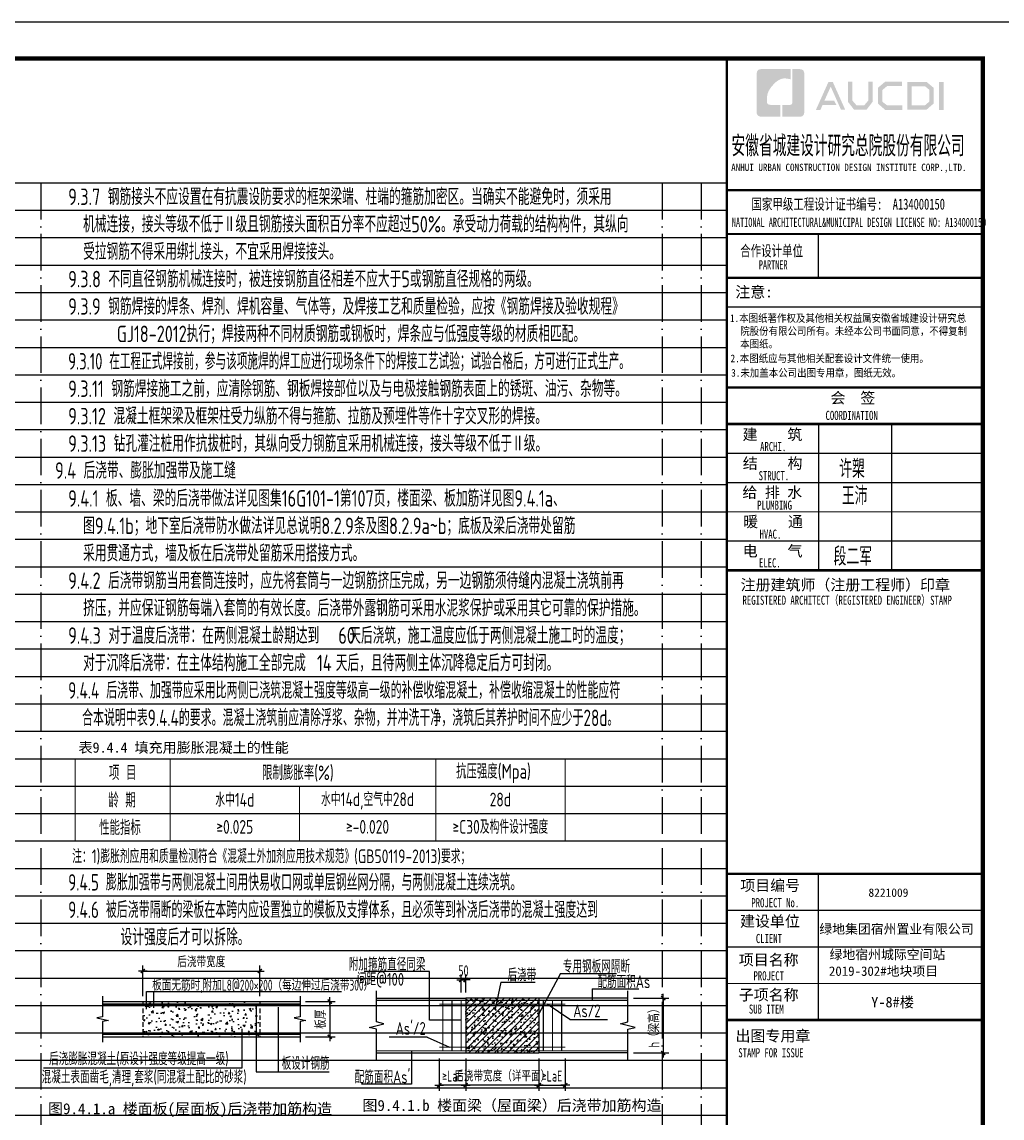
# Model space of a CAD drawing. Extents: x -668857 to 154266, y -275694 to 291306.
# Drawn here: x -582073 to -555255, y 196203 to 226182 of the extents above; entities that cross this region are included whole.
import ezdxf
from ezdxf.enums import TextEntityAlignment as Align

# ---------------------------------------------------------------- set-up
doc = ezdxf.new("R2010")
doc.units = 0
doc.header["$LTSCALE"] = 1000
for name, pattern in [('D1', [14, 10, -2, 0, -2]), ('DASHED', [0.75, 0.5, -0.25]), ('HIDDEN2', [0.1875, 0.125, -0.0625])]:
    doc.linetypes.add(name, pattern=pattern)
doc.layers.get('0').update_dxf_attribs({"linetype": 'CONTINUOUS'})
doc.layers.get('DEFPOINTS').update_dxf_attribs({"linetype": 'CONTINUOUS'})
for name, color, linetype in [('C-SHET-TTLB', 11, 'CONTINUOUS'), ('PUB_TITLE', 4, 'CONTINUOUS'), ('S-DETL-DIM', 151, 'CONTINUOUS'), ('S-DETL-HATCH', 253, 'CONTINUOUS'), ('S-DETL-LINE1', 2, 'CONTINUOUS'), ('S-DETL-RBAR', 1, 'CONTINUOUS'), ('S-DETL-TEXT', 7, 'CONTINUOUS'), ('图签文字', 4, 'CONTINUOUS'), ('水平筋标注', 7, 'CONTINUOUS')]:
    doc.layers.add(name, color=color, linetype=linetype)
for name, color, linetype, lineweight in [('S-1-TEXT', 7, 'CONTINUOUS', 18), ('S-1-修改', 23, 'CONTINUOUS', 18), ('图框', 9, 'CONTINUOUS', 18), ('图签', 147, 'CONTINUOUS', 18)]:
    doc.layers.add(name, color=color, linetype=linetype, lineweight=lineweight)
doc.styles.add('HT', font='simhei.ttf')
doc.styles.add('TS', font='tssdeng.shx', dxfattribs={"width": 0.7, "bigfont": 'tssdchn.shx'})
doc.styles.add('TSSD_Label', font='Tssdeng.shx', dxfattribs={"width": 0.7, "bigfont": 'hztxt.shx'})
doc.styles.add('宋体', font='', dxfattribs={"height": 50})
doc.styles.add('建筑图签-1', font='simhei.ttf', dxfattribs={"width": 0.7})
doc.styles.add('建筑图签-2', font='TXT.shx', dxfattribs={"width": 0.5, "bigfont": 'HZTXT.shx'})
doc.styles.add('黑体', font='simhei.ttf')
doc.styles.get('宋体').set_extended_font_data('SimSun')
doc.dimstyles.new('DIM25', dxfattribs={"dimtxt": 300, "dimasz": 0.8, "dimexe": 150, "dimexo": 150, "dimgap": 100, "dimtad": 1, "dimdec": 0, "dimlfac": 0.25, "dimrnd": 1, "dimzin": 0, "dimdsep": 46, "dimtxsty": 'TS', "dimblk": '_DIMX', "dimcen": 0, "dimclrd": 256, "dimclre": 256, "dimclrt": 43, "dimadec": 1, "dimazin": 0, "dimtfac": 1, "dimtdec": 0, "dimtix": 1, "dimtmove": 2, "dimatfit": 3, "dimldrblk": 'ARCHTICK', "dimfxl": 0, "dimtolj": 1, "dimtzin": 1, "dimarcsym": 0})

# ---------------------------------------------------------------- blocks, each defined once
blk = doc.blocks.new('_DIMX')
blk.add_line((-150, 0), (150, 0))
at = {"const_width": 50}
blk.add_lwpolyline([(-70, -70), (70, 70)], dxfattribs=at)
blk = doc.blocks.new('*D245')
at = {"layer": 'DEFPOINTS', "color": 0}
for p in [(-575564.0138677512, 200224.4636773379), (-578764.0138677512, 199386.3561810208), (-575564.0138677512, 199386.3561810143)]:
    blk.add_point(p, dxfattribs=at)
at = {"layer": 'S-DETL-DIM', "lineweight": -2}
for p, q in [((-578764.0138677512, 199536.3561810208), (-578764.0138677512, 200374.4636773379)), ((-575564.0138677512, 199536.3561810143), (-575564.0138677512, 200374.4636773379)), ((-578763.2138677512, 200224.4636773379), (-575564.8138677513, 200224.4636773379))]:
    blk.add_line(p, q, dxfattribs=at)
at = {"layer": 'S-DETL-DIM', "lineweight": -2, "xscale": 0.8, "yscale": 0.8, "zscale": 0.8, "rotation": 180}
blk.add_blockref('_DIMX', (-578764.0138677512, 200224.4636773379), dxfattribs=at)
at = {"layer": 'S-DETL-DIM', "lineweight": -2, "xscale": 0.8, "yscale": 0.8, "zscale": 0.8}
blk.add_blockref('_DIMX', (-575564.0138677512, 200224.4636773379), dxfattribs=at)
at = {"layer": 'S-DETL-DIM', "color": 43, "insert": (-577164.0138677512, 200474.4636773379), "char_height": 300, "attachment_point": 5, "style": 'TS'}
blk.add_mtext('\\A1;后浇带宽度', dxfattribs=at)
blk = doc.blocks.new('_ArchTick')
at = {"color": 0, "linetype": 'ByBlock', "const_width": 0.15}
blk.add_lwpolyline([(-0.5, -0.5), (0.5, 0.5)], dxfattribs=at)
blk = doc.blocks.new('*D246')
at = {"layer": 'DEFPOINTS', "color": 0}
for p in [(-574464.0138677531, 199386.3561810208), (-574464.013867754, 198426.3561810208), (-573650.311892306, 198426.3561810208)]:
    blk.add_point(p, dxfattribs=at)
at = {"layer": 'S-DETL-DIM', "lineweight": -2}
for p, q in [((-574314.0138677531, 199386.3561810208), (-573500.311892306, 199386.3561810208)), ((-573650.311892306, 199385.5561810209), (-573650.311892306, 198427.1561810208)), ((-574314.013867754, 198426.3561810208), (-573500.311892306, 198426.3561810208))]:
    blk.add_line(p, q, dxfattribs=at)
at = {"layer": 'S-DETL-DIM', "lineweight": -2, "xscale": 0.8, "yscale": 0.8, "zscale": 0.8}
for p, rotation in [((-573650.311892306, 199386.3561810208), 90), ((-573650.311892306, 198426.3561810208), 270)]:
    blk.add_blockref('_DIMX', p, dxfattribs=dict(at, rotation=rotation))
at = {"layer": 'S-DETL-DIM', "color": 43, "insert": (-573900.311892306, 198906.3561810208), "char_height": 300, "attachment_point": 5, "rotation": 90, "style": 'TS'}
blk.add_mtext('\\A1;板厚', dxfattribs=at)
blk = doc.blocks.new('*D237')
at = {"layer": 'DEFPOINTS', "color": 0}
for p in [(-569930.871824462, 197983.5334465024), (-567930.871824462, 197983.5334465029), (-569930.871824462, 197101.942568026)]:
    blk.add_point(p, dxfattribs=at)
at = {"layer": 'S-DETL-DIM', "lineweight": -2}
for p, q in [((-569930.871824462, 197833.5334465024), (-569930.871824462, 196951.942568026)), ((-567930.871824462, 197833.5334465029), (-567930.871824462, 196951.942568026)), ((-569931.671824462, 197101.942568026), (-569932.471824462, 197101.942568026)), ((-567930.871824462, 197101.942568026), (-569930.871824462, 197101.942568026)), ((-567930.0718244619, 197101.942568026), (-567929.271824462, 197101.942568026))]:
    blk.add_line(p, q, dxfattribs=at)
at = {"layer": 'S-DETL-DIM', "lineweight": -2, "xscale": 0.8, "yscale": 0.8, "zscale": 0.8}
blk.add_blockref('_DIMX', (-569930.871824462, 197101.942568026), dxfattribs=at)
at = {"layer": 'S-DETL-DIM', "lineweight": -2, "xscale": 0.8, "yscale": 0.8, "zscale": 0.8, "rotation": 180}
blk.add_blockref('_DIMX', (-567930.871824462, 197101.942568026), dxfattribs=at)
at = {"layer": 'S-DETL-DIM', "color": 43, "insert": (-568930.871824462, 197351.942568026), "char_height": 300, "attachment_point": 5, "style": 'TS'}
blk.add_mtext('\\A1;后浇带宽度（详平面）', dxfattribs=at)
blk = doc.blocks.new('*D238')
at = {"layer": 'DEFPOINTS', "color": 0}
for p in [(-565493.371824462, 199483.5334465033), (-565493.371824462, 197983.5334465033), (-564526.0681399442, 197983.5334465033)]:
    blk.add_point(p, dxfattribs=at)
at = {"layer": 'S-DETL-DIM', "lineweight": -2}
for p, q in [((-565343.371824462, 199483.5334465033), (-564376.0681399442, 199483.5334465033)), ((-564526.0681399442, 199482.7334465033), (-564526.0681399442, 197984.3334465033)), ((-565343.371824462, 197983.5334465033), (-564376.0681399442, 197983.5334465033))]:
    blk.add_line(p, q, dxfattribs=at)
at = {"layer": 'S-DETL-DIM', "lineweight": -2, "xscale": 0.8, "yscale": 0.8, "zscale": 0.8}
for p, rotation in [((-564526.0681399442, 199483.5334465033), 90), ((-564526.0681399442, 197983.5334465033), 270)]:
    blk.add_blockref('_DIMX', p, dxfattribs=dict(at, rotation=rotation))
at = {"layer": 'S-DETL-DIM', "color": 43, "insert": (-564776.0681399442, 198733.5334465033), "char_height": 300, "attachment_point": 5, "rotation": 90, "style": 'TS'}
blk.add_mtext('\\A1;h（梁高）', dxfattribs=at)
blk = doc.blocks.new('*D239')
at = {"layer": 'DEFPOINTS', "color": 0}
for p in [(-570655.871824462, 197983.5334465015), (-569930.871824462, 197983.5334465024), (-570655.871824462, 197101.9425680256)]:
    blk.add_point(p, dxfattribs=at)
at = {"layer": 'S-DETL-DIM', "lineweight": -2}
for p, q in [((-570655.871824462, 197833.5334465015), (-570655.871824462, 196951.9425680256)), ((-569930.871824462, 197833.5334465024), (-569930.871824462, 196951.9425680256)), ((-570656.671824462, 197101.9425680256), (-570657.471824462, 197101.9425680256)), ((-569930.871824462, 197101.9425680256), (-570655.871824462, 197101.9425680256)), ((-569930.0718244619, 197101.9425680256), (-569929.271824462, 197101.9425680256))]:
    blk.add_line(p, q, dxfattribs=at)
at = {"layer": 'S-DETL-DIM', "lineweight": -2, "xscale": 0.8, "yscale": 0.8, "zscale": 0.8}
blk.add_blockref('_DIMX', (-570655.871824462, 197101.9425680256), dxfattribs=at)
at = {"layer": 'S-DETL-DIM', "lineweight": -2, "xscale": 0.8, "yscale": 0.8, "zscale": 0.8, "rotation": 180}
blk.add_blockref('_DIMX', (-569930.871824462, 197101.9425680256), dxfattribs=at)
at = {"layer": 'S-DETL-DIM', "color": 43, "insert": (-570293.371824462, 197351.9425680256), "char_height": 300, "attachment_point": 5, "style": 'TS'}
blk.add_mtext('\\A1;≥LaE', dxfattribs=at)
blk = doc.blocks.new('*D240')
at = {"layer": 'DEFPOINTS', "color": 0}
for p in [(-569930.871824462, 199979.6994124954), (-570055.871824462, 199483.5334465029), (-569930.871824462, 199483.5334465029)]:
    blk.add_point(p, dxfattribs=at)
at = {"layer": 'S-DETL-DIM', "lineweight": -2}
for p, q in [((-570056.671824462, 199979.6994124954), (-570057.471824462, 199979.6994124954)), ((-570055.871824462, 199633.5334465029), (-570055.871824462, 200129.6994124954)), ((-570055.871824462, 199979.6994124954), (-569930.871824462, 199979.6994124954)), ((-569930.871824462, 199633.5334465029), (-569930.871824462, 200129.6994124954)), ((-569930.0718244619, 199979.6994124954), (-569929.271824462, 199979.6994124954))]:
    blk.add_line(p, q, dxfattribs=at)
at = {"layer": 'S-DETL-DIM', "lineweight": -2, "xscale": 0.8, "yscale": 0.8, "zscale": 0.8}
blk.add_blockref('_DIMX', (-570055.871824462, 199979.6994124954), dxfattribs=at)
at = {"layer": 'S-DETL-DIM', "lineweight": -2, "xscale": 0.8, "yscale": 0.8, "zscale": 0.8, "rotation": 180}
blk.add_blockref('_DIMX', (-569930.871824462, 199979.6994124954), dxfattribs=at)
at = {"layer": 'S-DETL-DIM', "color": 43, "insert": (-569993.371824462, 200229.6994124954), "char_height": 300, "attachment_point": 5, "style": 'TS'}
blk.add_mtext('\\A1;50', dxfattribs=at)
blk = doc.blocks.new('*D241')
at = {"layer": 'DEFPOINTS', "color": 0}
for p in [(-567930.871824462, 197983.5334465024), (-567205.871824462, 197983.5334465015), (-567205.871824462, 197101.9425680256)]:
    blk.add_point(p, dxfattribs=at)
at = {"layer": 'S-DETL-DIM', "lineweight": -2}
for p, q in [((-567930.871824462, 197833.5334465024), (-567930.871824462, 196951.9425680256)), ((-567205.871824462, 197833.5334465015), (-567205.871824462, 196951.9425680256)), ((-567931.671824462, 197101.9425680256), (-567932.471824462, 197101.9425680256)), ((-567930.871824462, 197101.9425680256), (-567205.871824462, 197101.9425680256)), ((-567205.0718244619, 197101.9425680256), (-567204.271824462, 197101.9425680256))]:
    blk.add_line(p, q, dxfattribs=at)
at = {"layer": 'S-DETL-DIM', "lineweight": -2, "xscale": 0.8, "yscale": 0.8, "zscale": 0.8}
blk.add_blockref('_DIMX', (-567930.871824462, 197101.9425680256), dxfattribs=at)
at = {"layer": 'S-DETL-DIM', "lineweight": -2, "xscale": 0.8, "yscale": 0.8, "zscale": 0.8, "rotation": 180}
blk.add_blockref('_DIMX', (-567205.871824462, 197101.9425680256), dxfattribs=at)
at = {"layer": 'S-DETL-DIM', "color": 43, "insert": (-567568.371824462, 197351.9425680256), "char_height": 300, "attachment_point": 5, "style": 'TS'}
blk.add_mtext('\\A1;≥LaE', dxfattribs=at)
blk = doc.blocks.new('院标1')
h = blk.add_hatch(color=150)
h.dxf.hatch_style = 1
edge = h.paths.add_edge_path()
edge.add_spline(control_points=[(116372.9006213126, 648379.0025742948), (116378.7378886427, 648379.2628153446), (116381.5158105757, 648378.8361410631), (116390.5818825899, 648378.8361410631), (116390.5818825899, 648378.8361410631), (116390.5818825899, 648378.8361410631), (116616.0293115861, 648378.8361410631), (116616.0293115861, 648378.8361410631), (116616.0293115861, 648378.8361410631), (116616.0293115861, 648378.8361410631), (116616.0293115861, 648053.8555876653), (116616.0293115861, 648053.8555876653), (116616.0293115861, 648053.8555876653), (116616.0293115861, 648053.8555876653), (116108.105350393, 648053.8555876653), (116108.105350393, 648053.8555876653), (116108.105350393, 648053.8555876653), (116027.8361159938, 648053.8555876653), (115962.7123056344, 648111.1721664476), (115962.7123056344, 648199.2728408957), (115962.7123056344, 648199.2728408957), (115962.7123056344, 648199.2728408957), (115962.7123056344, 649214.6850108118), (115962.7123056344, 649214.6850108118), (115962.7123056344, 649214.6850108118), (115962.7123056344, 649295.0722615034), (116018.370604223, 649360.1052900997), (116108.105350393, 649360.1052900997), (116108.105350393, 649360.1052900997), (116108.105350393, 649360.1052900997), (116896.6871824661, 649360.1052900997), (116896.6871824661, 649360.1052900997), (116896.6871824661, 649360.1052900997), (116896.6871824661, 649360.1052900997), (116896.6871824661, 649080.1797254328), (116896.6871824661, 649080.1797254328), (116896.6871824661, 649080.1797254328), (116896.6871824661, 649080.1797254328), (116566.2234106177, 649140.4588157317), (116356.0121874289, 648859.1079773916), (116356.0121874289, 648859.1079773916), (116245.1373948324, 648719.2435419696), (116240.2896487121, 648545.3026589571), (116247.2284014249, 648465.708235659), (116247.2284014249, 648465.708235659), (116254.1792583724, 648386.1017081195), (116247.2284014249, 648465.708235659), (116247.2284014249, 648465.708235659), (116247.2284014249, 648465.708235659), (116247.2284014249, 648465.708235659), (116257.8347373425, 648373.9036652995), (116372.9006213126, 648379.0025742948)], knot_values=[0, 0, 0, 0, 0.07142857142857142, 0.07142857142857142, 0.07142857142857142, 0.1071428571428571, 0.1428571428571428, 0.1428571428571428, 0.1428571428571428, 0.1785714285714285, 0.2142857142857143, 0.2142857142857143, 0.2142857142857143, 0.25, 0.2857142857142857, 0.2857142857142857, 0.2857142857142857, 0.3214285714285714, 0.3571428571428572, 0.3571428571428572, 0.3571428571428572, 0.3928571428571428, 0.4285714285714285, 0.4285714285714285, 0.4285714285714285, 0.4642857142857143, 0.5, 0.5, 0.5, 0.5357142857142857, 0.5714285714285714, 0.5714285714285714, 0.5714285714285714, 0.6071428571428572, 0.6428571428571429, 0.6428571428571429, 0.6428571428571429, 0.6785714285714286, 0.7142857142857143, 0.7142857142857143, 0.7142857142857143, 0.75, 0.7857142857142857, 0.7857142857142857, 0.7857142857142857, 0.8214285714285714, 0.8571428571428571, 0.8571428571428571, 0.8571428571428571, 0.9285714285714286, 1, 1, 1, 1], degree=3, periodic=0)
h = blk.add_hatch(color=150)
h.dxf.hatch_style = 1
edge = h.paths.add_edge_path()
edge.add_spline(control_points=[(117268.1328679732, 649214.6850108118), (117268.1328679732, 649214.6850108118), (117268.1328679732, 648199.2728408957), (117268.1328679732, 648199.2728408957), (117268.1328679732, 648199.2728408957), (117268.1328679732, 648114.1649385535), (117212.4715433248, 648053.8555876653), (117122.7277189753, 648053.8555876653), (117122.7277189753, 648053.8555876653), (117122.7277189753, 648053.8555876653), (116662.9574306789, 648053.8555876653), (116662.9574306789, 648053.8555876653), (116662.9574306789, 648053.8555876653), (116662.9574306789, 648053.8555876653), (116662.9574306789, 648378.8361410631), (116662.9574306789, 648378.8361410631), (116662.9574306789, 648378.8361410631), (116662.9574306789, 648378.8361410631), (116865.3281356438, 648378.8361410631), (116865.3281356438, 648378.8361410631), (116865.3281356438, 648378.8361410631), (116907.1906323904, 648378.8361410631), (116941.0734122108, 648412.809702649), (116941.0734122108, 648454.5723394576), (116941.0734122108, 648454.5723394576), (116941.0734122108, 648454.5723394576), (116941.0734122108, 649360.1052900997), (116941.0734122108, 649360.1052900997), (116941.0734122108, 649360.1052900997), (116941.0734122108, 649360.1052900997), (117122.7277189753, 649360.1052900997), (117122.7277189753, 649360.1052900997), (117122.7277189753, 649360.1052900997), (117204.4313052248, 649360.1052900997), (117268.1328679732, 649306.2474964692), (117268.1328679732, 649214.6850108118)], knot_values=[0, 0, 0, 0, 0.1, 0.1, 0.1, 0.15, 0.2, 0.2, 0.2, 0.25, 0.3, 0.3, 0.3, 0.35, 0.4, 0.4, 0.4, 0.45, 0.5, 0.5, 0.5, 0.55, 0.6, 0.6, 0.6, 0.6499999999999999, 0.7, 0.7, 0.7, 0.75, 0.8, 0.8, 0.8, 0.9, 1, 1, 1, 1], degree=3, periodic=0)
blk = doc.blocks.new('20210804.19142487')
at = {"layer": 'PUB_TITLE'}
h = blk.add_hatch(color=147, dxfattribs=at)
h.paths.add_polyline_path([(5833.552993822843, 56758.49471792299), (5959.182280890644, 56758.49471792299), (5959.182280890644, 55988.23153149989), (5833.552993822843, 55988.23153149989)])
h.paths.add_polyline_path([(5080.848003074527, 56641.85496155825), (5080.848003074527, 56115.87869950291), (5441.405035561882, 56115.87869950291), (5565.59029342141, 56222.55397263635), (5565.59029342141, 56541.1764417002), (5445.15413567517, 56641.85496127885)], flags=16)
h.paths.add_polyline_path([(4962.770253060386, 56759.93271150347), (4962.770253060386, 55997.80094955768), (5485.15668467246, 55997.80094955768), (5683.668043436483, 56168.32242525835), (5683.668043436483, 56596.37014224846), (5488.007167722099, 56759.93271150347)])
h.paths.add_polyline_path([(4819.900854951702, 56763.60758437496), (4819.900854951702, 56648.3050681809), (4412.786365091801, 56648.3050681809), (4279.982181983069, 56537.35586289968), (4279.982181983069, 56217.55834726337), (4412.786365091801, 56115.31084763538), (4822.078553163446, 56115.31084763538), (4822.078553163446, 55993.48451021779), (4358.357187658548, 55993.48451021779), (4155.888791861013, 56167.52353968751), (4155.888791861013, 56596.09483430814), (4354.006217408925, 56763.60758437496)])
h.paths.add_polyline_path([(3336.945892219432, 56761.81808115635), (3457.573555276729, 56761.81808115635), (3457.573555276729, 56251.16807098221), (3571.623861430213, 56119.67153285351), (3782.170101290569, 56119.67153285351), (3896.220407472923, 56251.16807098221), (3896.220407472923, 56761.81808115635), (4010.26628741622, 56761.81808115635), (4010.26628741622, 56213.91051361989), (3845.774824393913, 55996.94061131869), (3508.019138320349, 55996.94061131869), (3336.945892219432, 56216.10314684641)])
h.paths.add_polyline_path([(2805.131620681845, 56760.45628871489), (2922.120934201404, 56760.45628871489), (3264.068246761337, 55996.15155855846), (3148.406797992066, 55996.15155855846), (2866.952578736469, 56630.28467154782), (2691.833771236241, 56242.02144757565), (2963.408676512539, 56242.02144757565), (3023.977015442215, 56126.8320043264), (2642.986052106135, 56126.8320043264), (2584.37410059385, 55994.07199827675), (2461.285461498424, 55994.07199827675)])
at = {"layer": '图框'}
for p, q in [((25.1441888185218, 53800.33256887179), (7025.144188818522, 53800.33256887179)), ((25.1441888185218, 53800.33256887179), (7025.144188818522, 53800.33256887179)), ((25.1441888185218, 52600.33256887179), (7025.144188818522, 52600.33256887179))]:
    blk.add_line(p, q, dxfattribs=at)
for points, const_width in [([(25.1441888185218, 0), (25.1441888185218, 57400)], 70), ([(25.1441888185218, 53800.33256887179), (7025.144188818522, 53800.33256887179)], 60), ([(25.1441888185218, 52600.33256887179), (7025.144188818522, 52600.33256887179)], 60), ([(25.1441888185218, 52600.33256887179), (7025.144188818522, 52600.33256887179)], 60), ([(2525.144188818522, 52600.33256887179), (2525.144188818522, 51400.33256887179)], 35), ([(25.1441888185218, 51400.33256887179), (7025.144188818522, 51400.33256887179)], 60), ([(25.1441888185218, 51400.33256887179), (7025.144188818522, 51400.33256887179)], 60), ([(25.1441888185218, 50599.450420056), (7025.144188818522, 50599.450420056)], 35), ([(33.62267272267491, 48400.33256887179), (7033.622672722675, 48400.33256887179)], 60), ([(33.62267272267491, 47400.33256887179), (7033.622672722675, 47400.33256887179)], 70), ([(33.62267272267491, 47400.33256887179), (7033.622672722675, 47400.33256887179)], 70), ([(2533.622672722675, 47400.33256887179), (2533.622672722675, 43400.33256887179)], 35), ([(4533.622672722675, 47400.33256887179), (4533.622672722675, 43400.33256887179)], 35), ([(33.62267272267491, 46600.33256887179), (7033.622672722675, 46600.33256887179)], 35), ([(33.62267272267491, 45800.33256887179), (7033.622672722675, 45800.33256887179)], 35), ([(33.62267272267491, 45000.33256887179), (7033.622672722675, 45000.33256887179)], 35), ([(33.62267272267491, 44200.33256887179), (7033.622672722675, 44200.33256887179)], 35), ([(33.62267272267491, 43400.33256887179), (7033.622672722675, 43400.33256887179)], 70), ([(25.1441888185218, 35100.33256887179), (7025.144188818522, 35100.33256887179)], 70), ([(25.1441888185218, 35100.33256887179), (7025.144188818522, 35100.33256887179)], 70), ([(2525.144188818522, 31100.33256887179), (2525.144188818522, 35100.33256887179)], 35), ([(25.1441888185218, 34100.33256887179), (7025.144188818522, 34100.33256887179)], 35), ([(25.1441888185218, 33100.33256887179), (7025.144188818522, 33100.33256887179)], 35), ([(25.1441888185218, 32100.33256887179), (7025.144188818522, 32100.33256887179)], 35), ([(7025.144188818522, 31100.33256887179), (25.1441888185218, 31100.33256887179)], 70)]:
    blk.add_lwpolyline(points, dxfattribs=dict(at, const_width=const_width))
blk.add_blockref('院标1', (-115123.6788172424, -592249.0981050245))
at = {"layer": 'PUB_TITLE', "style": 'HT', "width": 0.88}
for s, p in [('1.本图纸著作权及其他相关权益属安徽省城建设计研究总', (110.8373570060357, 50193.39210356865)), ('院股份有限公司所有。未经本公司书面同意，不得复制', (390.243773015216, 49839.02205272252)), ('本图纸。', (390.243773015216, 49488.9382662531)), (' 2.本图纸应与其他相关配套设计文件统一使用。 ', (0, 49092.25300272321)), ('3.未加盖本公司出图专用章，图纸无效。', (143.0709181660786, 48697.59705111338))]:
    blk.add_text(s, height=210, dxfattribs=at).set_placement(p)
at = {"layer": '图签', "color": 2, "style": '宋体'}
blk.add_text('8221009', height=229.3447922888299, dxfattribs=at).set_placement((3899.470217054943, 34472.02239076653))
at = {"layer": '图签', "color": 154, "style": '宋体'}
for s, height, p in [('绿地集团宿州置业有限公司', 258.0128913249337, (2554.75265335897, 33462.0256005479)), ('绿地宿州城际空间站', 258.0128913249337, (2834.389276769012, 32765.65890640393)), ('2019-302#地块项目', 258.0128913249337, (2817.26491825562, 32310.72274868097)), ('Y-8#楼', 286.6809903610374, (3974.334136058576, 31447.82646055706))]:
    blk.add_text(s, height=height, dxfattribs=at).set_placement(p)
at = {"layer": '图签文字', "color": 7, "style": '建筑图签-1'}
for s, height, width, p in [('安徽省城建设计研究总院股份有限公司', 500, 0.55, (153.2007016828284, 54777.10639546951)), ('国家甲级工程设计证书编号:  A134000150', 300, 0.7, (697.2979966793209, 53267.37169774715)), ('合作设计单位', 300, 0.7, (390.0709512755275, 51990.2422778653))]:
    blk.add_text(s, height=height, dxfattribs=dict(at, width=width)).set_placement(p)
at = {"layer": '图签文字', "linetype": 'Continuous', "style": '建筑图签-1', "width": 0.91}
blk.add_text('ANHUI URBAN CONSTRUCTION DESIGN INSTITUTE CORP.,LTD.', height=200, dxfattribs=at).set_placement((143.607857093215, 54322.19692530436))
at = {"layer": '图签文字', "style": '建筑图签-1'}
for s, width, p in [('NATIONAL ARCHITECTURAL&MUNICIPAL DESIGN LICENSE NO: A134000150', 0.6, (161.93258452788, 52794.63125478942)), ('PARTNER', 0.6, (899.9236970115453, 51633.63214883441)), ('COORDINATION', 0.7, (2724.811531784013, 47513.17003503162)), ('ARCHI.', 0.7, (934.6015313267708, 46661.79780578334)), ('STRUCT.', 0.7, (894.960684819147, 45864.886058609)), ('PLUMBING', 0.7, (854.3182873530313, 45058.47718718508)), ('HVAC.', 0.7, (918.966906234622, 44265.28509809915)), ('ELEC.', 0.7, (903.5839387169108, 43480.44669140596)), ('REGISTERED ARCHITECT（REGISTERED ENGINEER）STAMP', 0.7, (453.9769734274596, 42458.7027648706)), ('PROJECT No.', 0.7, (694.8270019348711, 34185.13258260721, -1798.999999999767)), ('CLIENT', 0.7, (818.9137345645577, 33205.96790995123)), ('PROJECT', 0.7, (754.0434196926653, 32186.78676958103)), ('SUB ITEM', 0.7, (627.5169987324625, 31275.66441063164)), ('STAMP FOR ISSUE', 0.7, (337.8527578320354, 30081.33146916702))]:
    blk.add_text(s, height=250, dxfattribs=dict(at, width=width)).set_placement(p)
at = {"layer": '图签文字', "color": 7, "style": '建筑图签-1'}
for s, p in [('注意:', (256.5588539838791, 50863.24202618189)), ('会  签', (2859.738867895678, 47967.55678657163)), ('建    筑', (454.8033392475918, 46966.80421271594)), ('结    构', (459.4385926499963, 46179.27147266548)), ('给 排 水', (450.2008180562407, 45385.39409726113)), ('暖    通', (468.4292393717915, 44582.29371869285)), ('电    气', (458.6241792328656, 43782.12314482965)), ('注册建筑师（注册工程师）印章', (400.6360056623816, 42853.74615819752)), ('项目编号', (393.0901837162673, 34632.47329531517)), ('建设单位', (385.3131831213832, 33655.09159170883)), ('项目名称', (351.7479369686916, 32597.11428112769)), ('子项名称', (351.7479369686916, 31640.41777405795)), ('出图专用章', (261.0062489509583, 30518.07543767709))]:
    blk.add_text(s, height=300, dxfattribs=at).set_placement(p)
at = {"layer": '图签文字', "color": 1, "style": '建筑图签-2', "width": 0.7}
for s, p in [('许槊', (3099.706223157234, 45928.10209927149)), ('王沛', (3170.747905948199, 45187.14528457448)), ('段二军', (2945.856782947667, 43531.62242303416))]:
    blk.add_text(s, height=500, dxfattribs=at).set_placement(p)

msp = doc.modelspace()

# ---------------------------------------------------------------- hatches: boundary and pattern name
at = {"layer": 'S-DETL-HATCH'}
h = msp.add_hatch(dxfattribs=at)
h.set_pattern_fill('AR-CONC', color=256, scale=2.5, style=0)
h.set_pattern_definition([(49.99999999999999, (-2232387.447088069, 85949.95843474334), (455.46167249001, -39.84771384725772), [47.625, -523.875]), (355, (-2232387.447088069, 85949.95843474334), (-88.10706493916747, 477.6416072054499), [38.1, -419.1]), (100.451, (-2232349.492088069, 85946.63780974317), (367.3562541648981, 437.7917195507297), [40.475, -445.225]), (46.18420000000002, (-2232387.447088069, 86076.95843474334), (677.6976022303247, -105.1058198318179), [71.4374999999991, -785.8124999999928]), (96.63559999999998, (-2232330.972338069, 86068.1996847433), (593.5105861655928, 618.5638897251231), [60.71249999999911, -667.8374999999858]), (351.1840000000001, (-2232387.447088069, 86076.95843474334), (593.5115145348348, 618.5627946514942), [57.15, -628.65]), (21, (-2232323.947088069, 86045.20843474334), (379.0371995884582, -255.6637962919062), [47.625, -523.875]), (326.0000000000001, (-2232323.947088069, 86045.20843474334), (154.5050708691177, 460.4699153057982), [38.1, -419.1]), (71.4514, (-2232292.360838069, 86023.90318474313), (533.5412269253111, 204.8071442901436), [40.475, -445.225]), (37.50000000000001, (-2232387.447088069, 85949.95843474334), (7.721508126479542, 211.3875971828828), [0, -414.02, 0, -425.45, 0, -420.6875]), (7.499999999999999, (-2232387.447088069, 85949.95843474334), (167.0491562757644, 250.4514370452988), [0, -242.57, 0, -404.495, 0, -160.3375]), (327.5, (-2232529.052088069, 85949.95843474334), (338.9764879171785, -14.32185998168364), [0, -158.75, 0, -495.3, 0, -657.2249999999999]), (317.5, (-2232592.552088069, 85949.95843474334), (370.3229534650451, 63.56622758333253), [0, -206.375, 0, -328.93, 0, -466.725])])
h.paths.add_polyline_path([(-578764.0138677517, 199306.3561810208), (-578764.0138677517, 198506.3561810222), (-575564.0138677522, 198506.3561810213), (-575564.0138677512, 199306.3561810208)])
h.paths.add_polyline_path([(-578764.0138677508, 199386.3561810208), (-578764.0138677512, 199306.3561810208), (-575564.0138677517, 199306.3561810208), (-575564.0138677512, 199386.3561810208)])
h.paths.add_polyline_path([(-575564.0138677522, 198426.3561810213), (-575564.0138677522, 198506.3561810213), (-576262.3277049474, 198506.3561810213), (-576262.3277049474, 198426.3561810213)])
h.paths.add_polyline_path([(-576262.3277049474, 198426.3561810213), (-576262.3277049479, 198506.3561810213), (-576864.0957703902, 198506.3561810213), (-576864.0957703907, 198426.3561810213)])
h.paths.add_polyline_path([(-576864.0957703902, 198426.3561810213), (-576864.0957703907, 198506.3561810218), (-577693.9019906572, 198506.3561810218), (-577693.9019906572, 198426.3561810218)])
h.paths.add_polyline_path([(-577693.9019906567, 198426.3561810218), (-577693.9019906567, 198506.3561810218), (-578764.0138677512, 198506.3561810222), (-578764.0138677512, 198426.3561810222)])
h = msp.add_hatch(dxfattribs=at)
h.set_pattern_fill('AR-CONC', color=256, scale=50, style=0)
h.set_pattern_definition([(49.99999999999999, (-5323992.077818038, 625341.5830875915), (358.6300913003767, -31.37606749129755), [37.5, -412.5]), (355, (-5323992.077818038, 625341.5830875915), (-69.3756668065, 376.0960668500059), [30, -330]), (100.4514, (-5323962.191978039, 625338.9684175914), (289.2546908570108, 344.7197710304768), [31.87009499999944, -350.571055999991]), (46.18420000000002, (-5323992.077818038, 625441.5830875915), (533.6205243128222, -82.75950716450905), [56.24999999999953, -618.7499999999925]), (96.63559999999998, (-5323947.609445538, 625434.6864340915), (467.3313527743517, 487.0589354502209), [47.80514399999887, -525.8564999999819]), (351.1842, (-5323992.077818038, 625441.5830875915), (467.3309725668136, 487.0593004626623), [45, -495]), (21, (-5323942.077818038, 625416.5830875915), (298.4535260592309, -201.3094453326694), [37.5, -412.5]), (326.0000000000001, (-5323942.077818038, 625416.5830875915), (121.6576659607909, 362.5750225234265), [30, -330]), (71.4514, (-5323917.206701538, 625399.8072845917), (420.111314290745, 161.2652483549762), [31.870095, -350.571056]), (37.50000000000001, (-5323992.077818038, 625341.5830875915), (6.079927658645334, 166.4469269156558), [0, -326, 0, -335, 0, -331.25]), (7.499999999999999, (-5323992.077818038, 625341.5830875915), (131.5347687210743, 197.2058559411801), [0, -191, 0, -318.5, 0, -126.25]), (327.5, (-5324103.577818038, 625341.5830875915), (266.9112180862045, -11.2774358671899), [0, -125, 0, -390, 0, -517.5]), (317.5, (-5324153.577818038, 625341.5830875915), (291.5930846711931, 50.05249116615882), [0, -162.5, 0, -259, 0, -367.5])])
h.paths.add_polyline_path([(-569930.871824462, 199483.5334465033), (-569930.871824462, 197983.5334465033), (-567930.871824462, 197983.5334465029), (-567930.871824462, 199483.5334465029)])
h = msp.add_hatch(dxfattribs=at)
h.set_pattern_fill('ANSI31', color=256, scale=1000, style=0)
h.set_pattern_definition([(45, (-5323992.077818038, 625341.5830875915), (-88.38834764831843, 88.38834764831844), [])])
h.paths.add_polyline_path([(-569930.871824462, 199483.5334465033), (-569930.871824462, 197983.5334465033), (-567930.871824462, 197983.5334465029), (-567930.871824462, 199483.5334465029)])
at = {"layer": 'S-DETL-RBAR'}
for points in [[(-578693.0065586679, 199248.0831110054, -1), (-578636.7565586679, 199248.0831110054, -1)], [(-578093.0065586679, 199248.0831110054, -1), (-578036.7565586679, 199248.0831110054, -1)], [(-577493.0065586679, 199248.0831110054, -1), (-577436.7565586679, 199248.0831110054, -1)], [(-576835.0211768365, 199248.0831110054, 1), (-576891.2711768365, 199248.0831110054, 1)], [(-576235.0211768365, 199248.0831110054, 1), (-576291.2711768365, 199248.0831110054, 1)], [(-575635.0211768365, 199248.0831110054, 1), (-575691.2711768365, 199248.0831110054, 1)], [(-578693.0065586679, 198562.9857349466, 1), (-578636.7565586679, 198562.9857349466, 1)], [(-578093.0065586679, 198562.9857349466, 1), (-578036.7565586679, 198562.9857349466, 1)], [(-577493.0065586679, 198562.9857349466, 1), (-577436.7565586679, 198562.9857349466, 1)], [(-576835.0211768365, 198562.9857349466, -1), (-576891.2711768365, 198562.9857349466, -1)], [(-576235.0211768365, 198562.9857349466, -1), (-576291.2711768365, 198562.9857349466, -1)], [(-575635.0211768365, 198562.9857349466, -1), (-575691.2711768365, 198562.9857349466, -1)]]:
    msp.add_hatch(color=1, dxfattribs=at).paths.add_polyline_path(points)

# ---------------------------------------------------------------- linework, layer by layer
at = {"layer": 'C-SHET-TTLB'}
msp.add_lwpolyline([(-554784.7140519186, 226182.2848685551), (-554784.7140519186, 166782.2848685551), (-638884.7140519186, 166782.2848685551), (-638884.7140519186, 226182.2848685551)], close=True, dxfattribs=at)
at = {"layer": 'C-SHET-TTLB', "const_width": 120}
msp.add_lwpolyline([(-637044.7140519186, 225182.2848685551), (-555784.7140519186, 225182.2848685551), (-555784.7140519186, 167782.2848685551), (-637044.7140519186, 167782.2848685551)], close=True, dxfattribs=at)
at = {"layer": 'DEFPOINTS', "color": 252}
for p, q in [((-637044.7140519184, 221782.2848685551), (-562784.7140519186, 221782.2848685551)), ((-637044.7140519184, 221032.2848685551), (-562784.7140519186, 221032.2848685551)), ((-637044.7140519184, 220282.2848685551), (-562784.7140519186, 220282.2848685551)), ((-637044.7140519184, 219532.2848685551), (-562784.7140519186, 219532.2848685551)), ((-637044.7140519184, 218782.2848685551), (-562784.7140519186, 218782.2848685551)), ((-637044.7140519184, 218032.2848685551), (-562784.7140519186, 218032.2848685551)), ((-637044.7140519184, 217282.2848685551), (-562784.7140519186, 217282.2848685551)), ((-637044.7140519184, 216532.2848685551), (-562784.7140519186, 216532.2848685551)), ((-637044.7140519184, 215782.2848685551), (-562784.7140519186, 215782.2848685551)), ((-637044.7140519184, 215032.2848685551), (-562784.7140519186, 215032.2848685551)), ((-637044.7140519184, 214282.2848685551), (-562784.7140519186, 214282.2848685551)), ((-637044.7140519184, 213532.2848685551), (-562784.7140519186, 213532.2848685551)), ((-637044.7140519184, 212782.2848685551), (-562784.7140519186, 212782.2848685551)), ((-637044.7140519184, 212032.2848685551), (-562784.7140519186, 212032.2848685551)), ((-637044.7140519184, 211282.2848685551), (-562784.7140519186, 211282.2848685551)), ((-637044.7140519184, 210532.2848685551), (-562784.7140519186, 210532.2848685551)), ((-637044.7140519184, 209782.2848685551), (-562784.7140519186, 209782.2848685551)), ((-637044.7140519184, 209032.2848685551), (-562784.7140519186, 209032.2848685551)), ((-637044.7140519184, 208282.2848685551), (-562784.7140519186, 208282.2848685551)), ((-637044.7140519184, 207532.2848685551), (-562784.7140519186, 207532.2848685551)), ((-637044.7140519184, 206782.2848685551), (-562784.7140519186, 206782.2848685551)), ((-637044.7140519184, 206032.2848685551), (-562784.7140519186, 206032.2848685551)), ((-637044.7140519184, 205282.2848685551), (-562784.7140519186, 205282.2848685551)), ((-637044.7140519184, 204532.2848685551), (-562784.7140519186, 204532.2848685551)), ((-637044.7140519184, 203782.2848685551), (-562784.7140519186, 203782.2848685551)), ((-637044.7140519184, 203032.2848685551), (-562784.7140519186, 203032.2848685551)), ((-637044.7140519184, 202282.2848685551), (-562784.7140519186, 202282.2848685551)), ((-637044.7140519184, 201532.2848685551), (-562784.7140519186, 201532.2848685551)), ((-637044.7140519184, 200782.2848685551), (-562784.7140519186, 200782.2848685551)), ((-637044.7140519184, 200032.2848685551), (-562784.7140519186, 200032.2848685551)), ((-637044.7140519184, 199282.2848685551), (-562784.7140519186, 199282.2848685551)), ((-637044.7140519184, 198532.2848685551), (-562784.7140519186, 198532.2848685551)), ((-637044.7140519184, 197782.2848685551), (-562784.7140519186, 197782.2848685551)), ((-637044.7140519184, 197032.2848685551), (-562784.7140519186, 197032.2848685551)), ((-637044.7140519184, 196282.2848685551), (-562784.7140519186, 196282.2848685551))]:
    msp.add_line(p, q, dxfattribs=at)
at = {"layer": 'DEFPOINTS', "color": 252, "linetype": 'D1', "ltscale": 0.1}
for p, q in [((-581556.7140519181, 221782.2848685551), (-581556.7140519186, 167782.2848685551)), ((-564556.7140519186, 221782.2848685551), (-564556.7140519186, 167782.2848685551)), ((-563484.7140519181, 221782.2848685551), (-563484.7140519186, 167782.2848685551))]:
    msp.add_line(p, q, dxfattribs=at)
at = {"layer": 'S-1-TEXT', "color": 2}
for p, q in [((-578017.6515519172, 203782.2848685551), (-578017.6515519172, 206032.2848685551)), ((-570752.0265519172, 203782.2848685551), (-570752.0265519172, 206032.2848685551)), ((-580619.2140519172, 205282.2848685551), (-567212.9640519163, 205282.2848685551)), ((-574478.5890519172, 203782.2848685551), (-574478.5890519172, 205282.2848685551)), ((-580619.2140519172, 204532.2848685551), (-567212.9640519163, 204532.2848685551))]:
    msp.add_line(p, q, dxfattribs=at)
msp.add_lwpolyline([(-567212.9640519163, 206032.2848685551), (-567212.9640519163, 203782.2848685551), (-580619.2140519172, 203782.2848685551), (-580619.2140519172, 206032.2848685551), (-567212.9640519163, 206032.2848685551)], dxfattribs=at)
at = {"layer": 'S-DETL-DIM'}
for p, q in [((-579864.0138677508, 199536.3561810208), (-579864.0138677503, 198968.8404895994)), ((-574462.2196358056, 199536.3561810208), (-574462.219635806, 198968.8404895985)), ((-579864.0138677503, 198968.8404895994), (-580023.4245127044, 198942.434484357)), ((-580023.4245127044, 198942.434484357), (-579704.6032227962, 198870.2778776861)), ((-579704.6032227962, 198870.2778776861), (-579864.0138677503, 198843.8718724442)), ((-579864.0138677503, 198843.8718724442), (-579864.0138677498, 198276.3561810227)), ((-574462.2196358056, 198968.8404895985), (-574621.6302807597, 198942.4344843561)), ((-574621.6302807597, 198942.4344843561), (-574302.8089908515, 198870.2778776851)), ((-574302.8089908515, 198870.2778776851), (-574462.2196358056, 198843.8718724432)), ((-574462.219635806, 198843.8718724432), (-574462.2196358056, 198276.3561810208))]:
    msp.add_line(p, q, dxfattribs=at)
at = {"layer": 'S-DETL-DIM', "linetype": 'ByBlock'}
for points in [[(-572368.3718244657, 197783.5334465033), (-572368.3718244657, 198633.5334465033), (-572568.3718244657, 198683.5334465033), (-572168.3718244657, 198783.5334465033), (-572368.3718244657, 198833.5334465033), (-572368.3718244657, 199683.5334465033)], [(-565493.371824462, 197783.5334465033), (-565493.371824462, 198633.5334465033), (-565293.371824462, 198683.5334465033), (-565693.371824462, 198783.5334465033), (-565493.371824462, 198833.5334465033), (-565493.371824462, 199683.5334465033)]]:
    msp.add_lwpolyline(points, dxfattribs=at)
at = {"layer": 'S-DETL-LINE1'}
for p, q in [((-579864.0138677503, 199386.3561810208), (-574462.2196358056, 199386.3561810208)), ((-579864.0138677503, 198426.3561810227), (-574462.2196358056, 198426.3561810208))]:
    msp.add_line(p, q, dxfattribs=at)
at = {"layer": 'S-DETL-LINE1', "color": 252, "linetype": 'HIDDEN2'}
for p, q in [((-578764.0138677512, 199386.3561810208), (-578764.0138677512, 198426.356181019)), ((-575564.0138677512, 199386.3561810208), (-575564.0138677522, 198426.356181019))]:
    msp.add_line(p, q, dxfattribs=at)
at = {"layer": 'S-DETL-LINE1', "linetype": 'ByBlock'}
for p, q in [((-572368.3718244657, 199483.5334465033), (-569930.871824462, 199483.5334465029)), ((-569930.871824462, 199483.5334465024), (-569930.871824462, 197983.5334465029)), ((-567930.871824462, 199483.5334465024), (-569930.871824462, 199483.5334465029)), ((-565493.371824462, 199483.5334465033), (-567930.871824462, 199483.5334465029)), ((-567930.871824462, 199483.5334465024), (-567930.871824462, 197983.5334465029)), ((-572368.3718244657, 197983.5334465033), (-569930.871824462, 197983.5334465029)), ((-569930.871824462, 197983.5334465029), (-567930.871824462, 197983.5334465029)), ((-565493.371824462, 197983.5334465033), (-567930.871824462, 197983.5334465029))]:
    msp.add_line(p, q, dxfattribs=at)
at = {"layer": 'S-DETL-RBAR', "const_width": 30}
for points in [[(-572368.3718244657, 199423.5334465005), (-565493.371824462, 199423.5334465043)], [(-570555.8718244624, 199423.5334465015), (-570555.8718244624, 198043.5334465038)], [(-570305.871824462, 199423.5334465015), (-570305.871824462, 198043.5334465038)], [(-570055.871824462, 199423.5334465015), (-570055.871824462, 198043.5334465038)], [(-567805.871824462, 199423.5334465015), (-567805.871824462, 198043.5334465038)], [(-567555.871824462, 199423.5334465015), (-567555.871824462, 198043.5334465038)], [(-567305.871824462, 199423.5334465015), (-567305.871824462, 198043.5334465038)], [(-570649.3888086262, 199317.5334465005), (-567204.2997429296, 199317.5334465043)], [(-572368.3718244657, 198043.5334465052), (-565493.371824462, 198043.533446501)], [(-570652.1787857376, 198140.5334465047), (-567201.7231395836, 198140.5334465015)]]:
    msp.add_lwpolyline(points, dxfattribs=at)
at = {"layer": 'S-DETL-RBAR', "color": 1, "const_width": 60}
for points in [[(-579864.0138677503, 199306.3561810208), (-574462.2196358056, 199306.3561810208)], [(-579864.0138677503, 198506.3561810227), (-574462.2196358056, 198506.3561810208)]]:
    msp.add_lwpolyline(points, dxfattribs=at)
at = {"layer": 'S-DETL-TEXT'}
for p, q in [((-570919.6764142974, 200211.8106242535), (-572706.5419180295, 200211.8106242525)), ((-568969.6991078071, 199921.0824919813), (-569123.9521766827, 199178.4026606758)), ((-568969.6991078071, 199921.0824919813), (-568031.3579526432, 199921.0824919804)), ((-566466.2161198892, 199732.9181795777), (-565189.4278796427, 199732.9181795768)), ((-566466.2161198892, 199732.9181795777), (-566466.2161198892, 199423.5334465038)), ((-575662.3955282983, 199247.0747568444), (-575662.3955282983, 197471.2099939352)), ((-575060.6274628555, 199239.6434768937), (-575060.6274628555, 197471.2099939352)), ((-567085.7416726109, 198897.1353027099), (-566049.491758774, 198897.1353027108)), ((-576056.1250286358, 198642.2002923279), (-576056.1250286354, 197568.282157646)), ((-570988.5937730516, 198416.0605316581), (-572024.8436868885, 198416.0605316591)), ((-571408.9736891501, 198043.5334465043), (-571408.9736891538, 197129.4426960857)), ((-576056.1250286354, 197568.282157646), (-581479.3308339734, 197568.282157646)), ((-575662.3955282983, 197471.2099939352), (-573669.1299545565, 197471.2099939352)), ((-571408.9736891538, 197129.4426960857), (-572783.0801238641, 197129.4426960847))]:
    msp.add_line(p, q, dxfattribs=at)
at = {"layer": 'S-DETL-TEXT', "color": 0}
for p, q in [((-570919.6764142979, 198883.5334465024), (-570919.6764142979, 200211.8106242535)), ((-567338.9454160277, 200153.0955465403), (-567930.8718244657, 199052.3325667875)), ((-567338.9454160277, 200153.0955465403), (-565807.0238223355, 200153.0955465413)), ((-578666.0267458647, 199665.3390540974), (-573330.9182029222, 199665.3390540965)), ((-578666.0267458647, 199176.9931847239), (-578666.0267458628, 199665.3390540974)), ((-578464.7170189596, 199218.1234175549), (-578464.7170189596, 199665.3390540974)), ((-567085.7416726109, 198897.1353027099), (-567699.6784079331, 199317.5334465033)), ((-570055.8718244624, 198883.5334465029), (-570919.6764142979, 198883.5334465024)), ((-570988.5937730516, 198416.0605316581), (-570374.6570377299, 198140.5334465019))]:
    msp.add_line(p, q, dxfattribs=at)

# ---------------------------------------------------------------- block references
at = {"layer": '水平筋标注'}
msp.add_blockref('20210804.19142487', (-562809.8582407371, 167782.2848685551), dxfattribs=at)

# ---------------------------------------------------------------- texts
at = {"layer": 'S-1-TEXT', "style": 'TS'}
for s, width, p in [('9.3.7 钢筋接头不应设置在有抗震设防要求的框架梁端、柱端的箍筋加密区。当确实不能避免时，须采用', 0.75, (-580807.6612320188, 221174.7143724444)), ('  机械连接，接头等级不低于Ⅱ级且钢筋接头面积百分率不应超过50%%%。承受动力荷载的结构构件，其纵向', 0.75, (-580807.6612320188, 220424.7143724444)), ('  受拉钢筋不得采用绑扎接头，不宜采用焊接接头。', 0.75, (-580807.6612320188, 219674.7143724444)), ('9.3.8 不同直径钢筋机械连接时，被连接钢筋直径相差不应大于5或钢筋直径规格的两级。', 0.75, (-580807.6612320193, 218924.7143724444)), ('9.3.9 钢筋焊接的焊条、焊剂、焊机容量、气体等，及焊接工艺和质量检验，应按《钢筋焊接及验收规程》', 0.75, (-580807.6612320193, 218174.7143724444)), ('  GJ18-2012执行；焊接两种不同材质钢筋或钢板时，焊条应与低强度等级的材质相匹配。', 0.75, (-579885.5387485567, 217424.7143724444)), ('9.3.10 在工程正式焊接前，参与该项施焊的焊工应进行现场条件下的焊接工艺试验；试验合格后，方可进行正式生产。', 0.68, (-580807.6612320193, 216674.7143724444)), ('9.3.11 钢筋焊接施工之前，应清除钢筋、钢板焊接部位以及与电极接触钢筋表面上的锈斑、油污、杂物等。', 0.75, (-580807.6612320193, 215924.7143724444)), ('9.3.12 混凝土框架梁及框架柱受力纵筋不得与箍筋、拉筋及预埋件等作十字交叉形的焊接。', 0.75, (-580807.6612320193, 215174.7143724444)), ('9.3.13 钻孔灌注桩用作抗拔桩时，其纵向受力钢筋宜采用机械连接，接头等级不低于Ⅱ级。', 0.75, (-580807.6612320193, 214424.7143724444)), ('9.4 后浇带、膨胀加强带及施工缝', 0.75, (-581165.4438092369, 213689.8838967658)), ('9.4.1 板、墙、梁的后浇带做法详见图集16G101-1第107页，楼面梁、板加筋详见图9.4.1a、\x8f', 0.75, (-580807.6612320193, 212924.7143724444)), ('  图9.4.1b；地下室后浇带防水做法详见总说明8.2.9条及图8.2.9a~b；底板及梁后浇带处留筋', 0.75, (-580807.6612320193, 212174.7143724444)), ('  采用贯通方式，墙及板在后浇带处留筋采用搭接方式。', 0.75, (-580807.6612320193, 211424.7143724444)), ('9.4.2 后浇带钢筋当用套筒连接时，应先将套筒与一边钢筋挤压完成，另一边钢筋须待缝内混凝土浇筑前再', 0.75, (-580807.6612320193, 210674.7143724444)), ('  挤压，并应保证钢筋每端入套筒的有效长度。后浇带外露钢筋可采用水泥浆保护或采用其它可靠的保护措施。', 0.75, (-580807.6612320193, 209924.7143724444)), ('9.4.3 对于温度后浇带：在两侧混凝土龄期达到    天后浇筑，施工温度应低于两侧混凝土施工时的温度；', 0.75, (-580807.6612320193, 209174.7143724444)), ('  对于沉降后浇带：在主体结构施工全部完成    天后，且待两侧主体沉降稳定后方可封闭。', 0.75, (-580807.6612320188, 208424.7143724444)), ('9.4.4 后浇带、加强带应采用比两侧已浇筑混凝土强度等级高一级的补偿收缩混凝土，补偿收缩混凝土的性能应符', 0.7, (-580807.6612320193, 207674.7143724444)), ('  合本说明中表9.4.4的要求。混凝土浇筑前应清除浮浆、杂物，并冲洗干净，浇筑后其养护时间不应少于28d。', 0.7, (-580807.6612320188, 206924.7143724444)), ('9.4.5 膨胀加强带与两侧混凝土间用快易收口网或单层钢丝网分隔，与两侧混凝土连续浇筑。', 0.7, (-580807.6612320193, 202424.7143724444)), ('9.4.6 被后浇带隔断的梁板在本跨内应设置独立的模板及支撑体系，且必须等到补浇后浇带的混凝土强度达到', 0.7, (-580807.6612320193, 201674.7143724444)), ('       设计强度后才可以拆除。', 0.75, (-580807.6612320188, 200924.7143724444))]:
    msp.add_text(s, height=450, dxfattribs=dict(at, width=width)).set_placement(p)
at = {"layer": 'S-1-TEXT', "style": '黑体'}
msp.add_text('表9.4.4 填充用膨胀混凝土的性能', height=281.25, dxfattribs=at).set_placement((-580522.4057011153, 206196.0437451387))
at = {"layer": 'S-1-TEXT', "linetype": 'DASHED', "style": 'TS', "width": 0.75}
for s, height, p in [('项 目', 400, (-579692.140971208, 205446.3473685551)), ('限制膨胀率(%%%)', 400, (-575500.1695559281, 205446.3473685551)), ('抗压强度(Mpa)', 400, (-570194.7471095333, 205486.9122724012)), ('龄 期', 400, (-579709.5806857748, 204696.3473685551)), ('性能指标', 400, (-579959.9651592001, 203946.3473685551)), ('注：1)膨胀剂应用和质量检测符合《混凝土外加剂应用技术规范》(GB50119-2013)要求；', 375, (-580696.7406389387, 203174.714372444))]:
    msp.add_text(s, height=height, dxfattribs=at).set_placement(p)
at = {"layer": 'S-1-TEXT', "style": 'TS', "width": 0.75}
for s, p in [('水中14d', (-576248.1203019172, 204719.7848685551)), ('水中14d,空气中28d', (-572615.3078019172, 204734.2079454781)), ('28d', (-568982.4953019163, 204726.9964070166)), ('≥0.025', (-576248.1203019163, 203979.6084603178)), ('≥-0.020', (-572615.3078019163, 203981.0848382702)), ('≥C30及构件设计强度', (-568982.4953019172, 203979.6084603174))]:
    msp.add_text(s, height=375, dxfattribs=at).set_placement(p, align=Align.CENTER)
at = {"layer": 'S-1-修改', "color": 0, "style": 'TS', "width": 0.75}
for s, p in [('60', (-573415.3754866999, 209174.7143724444)), ('14', (-573999.7984059933, 208424.7143724444))]:
    msp.add_text(s, height=450, dxfattribs=at).set_placement(p)
at = {"layer": 'S-DETL-TEXT', "style": 'TS', "width": 0.75}
for s, p in [('附加箍筋直径同梁', (-573128.6975549734, 200234.5170981036)), ('后浇带', (-568787.6275125518, 199943.7889658315)), ('专用钢板网隔断', (-567272.1068268325, 200175.8020203901)), ('间距@100', (-572906.7356757275, 199822.2537389426)), ('配筋面积As', (-566327.0303574242, 199755.6246534283)), ('As/2', (-566988.2398069976, 198959.2924960465)), ("As'/2", (-571845.3980750614, 198478.2177249943)), ('后浇膨胀混凝土(原设计强度等级提高一级)', (-581329.1314786267, 197648.767801234)), ('板设计钢筋', (-574966.9056233591, 197524.2056529573)), ("配筋面积As'", (-572968.2357608043, 197152.1491699358)), ('混凝土表面凿毛,清理,套浆(同混凝土配比的砂浆)', (-581532.0102183921, 197148.662492488))]:
    msp.add_text(s, height=350, dxfattribs=at).set_placement(p)
at = {"layer": 'S-DETL-TEXT', "color": 0, "style": 'TSSD_Label', "width": 0.65}
msp.add_text('板面无筋时,附加L8@200×200（每边伸过后浇带300）', height=299.9999999999999, dxfattribs=at).set_placement((-578509.2417691904, 199688.0455279476))
at = {"layer": 'S-DETL-TEXT', "style": '黑体'}
msp.add_text('图9.4.1.b 楼面梁（屋面梁）后浇带加筋构造', height=300, dxfattribs=at).set_placement((-572754.4077688982, 196398.4515964394))
msp.add_text('图9.4.1.a 楼面板(屋面板)后浇带加筋构造', height=300, dxfattribs=at).set_placement((-577471.6828533001, 196440.7918987316), align=Align.MIDDLE)

# ---------------------------------------------------------------- dimensions: what is measured, and where the dimension line sits
at = {"layer": 'S-DETL-DIM'}
for base, p1, p2, text, picture, middle in [((-575564.0138677512, 200224.4636773379), (-578764.0138677512, 199386.3561810208), (-575564.0138677512, 199386.3561810143), '后浇带宽度', '*D245', (-577164.0138677512, 200474.4636773379)), ((-569930.871824462, 199979.6994124954), (-570055.871824462, 199483.5334465029), (-569930.871824462, 199483.5334465029), '50', '*D240', (-569993.371824462, 200229.6994124954)), ((-569930.871824462, 197101.942568026), (-567930.871824462, 197983.5334465029), (-569930.871824462, 197983.5334465024), '后浇带宽度（详平面）', '*D237', (-568930.871824462, 197351.942568026)), ((-570655.871824462, 197101.9425680256), (-569930.871824462, 197983.5334465024), (-570655.871824462, 197983.5334465015), '≥LaE', '*D239', (-570293.371824462, 197351.9425680256))]:
    dim = msp.add_linear_dim(base=base, p1=p1, p2=p2, text=text, dimstyle='DIM25', dxfattribs=at)
    dim.commit()
    dim.dimension.update_dxf_attribs({"geometry": picture, "text_midpoint": middle})
for base, p1, p2, angle, text, picture, middle in [((-564526.0681399442, 197983.5334465033), (-565493.371824462, 199483.5334465033), (-565493.371824462, 197983.5334465033), 90, 'h（梁高）', '*D238', (-564776.0681399442, 198733.5334465033)), ((-573650.311892306, 198426.3561810208), (-574464.0138677531, 199386.3561810208), (-574464.013867754, 198426.3561810208), 90, '板厚', '*D246', (-573900.311892306, 198906.3561810208)), ((-567205.871824462, 197101.9425680256), (-567930.871824462, 197983.5334465024), (-567205.871824462, 197983.5334465015), 180, '≥LaE', '*D241', (-567568.371824462, 197351.9425680256))]:
    dim = msp.add_linear_dim(base=base, p1=p1, p2=p2, angle=angle, text=text, dimstyle='DIM25', dxfattribs=at)
    dim.commit()
    dim.dimension.update_dxf_attribs({"geometry": picture, "text_midpoint": middle})

doc.saveas('drawing.dxf')
